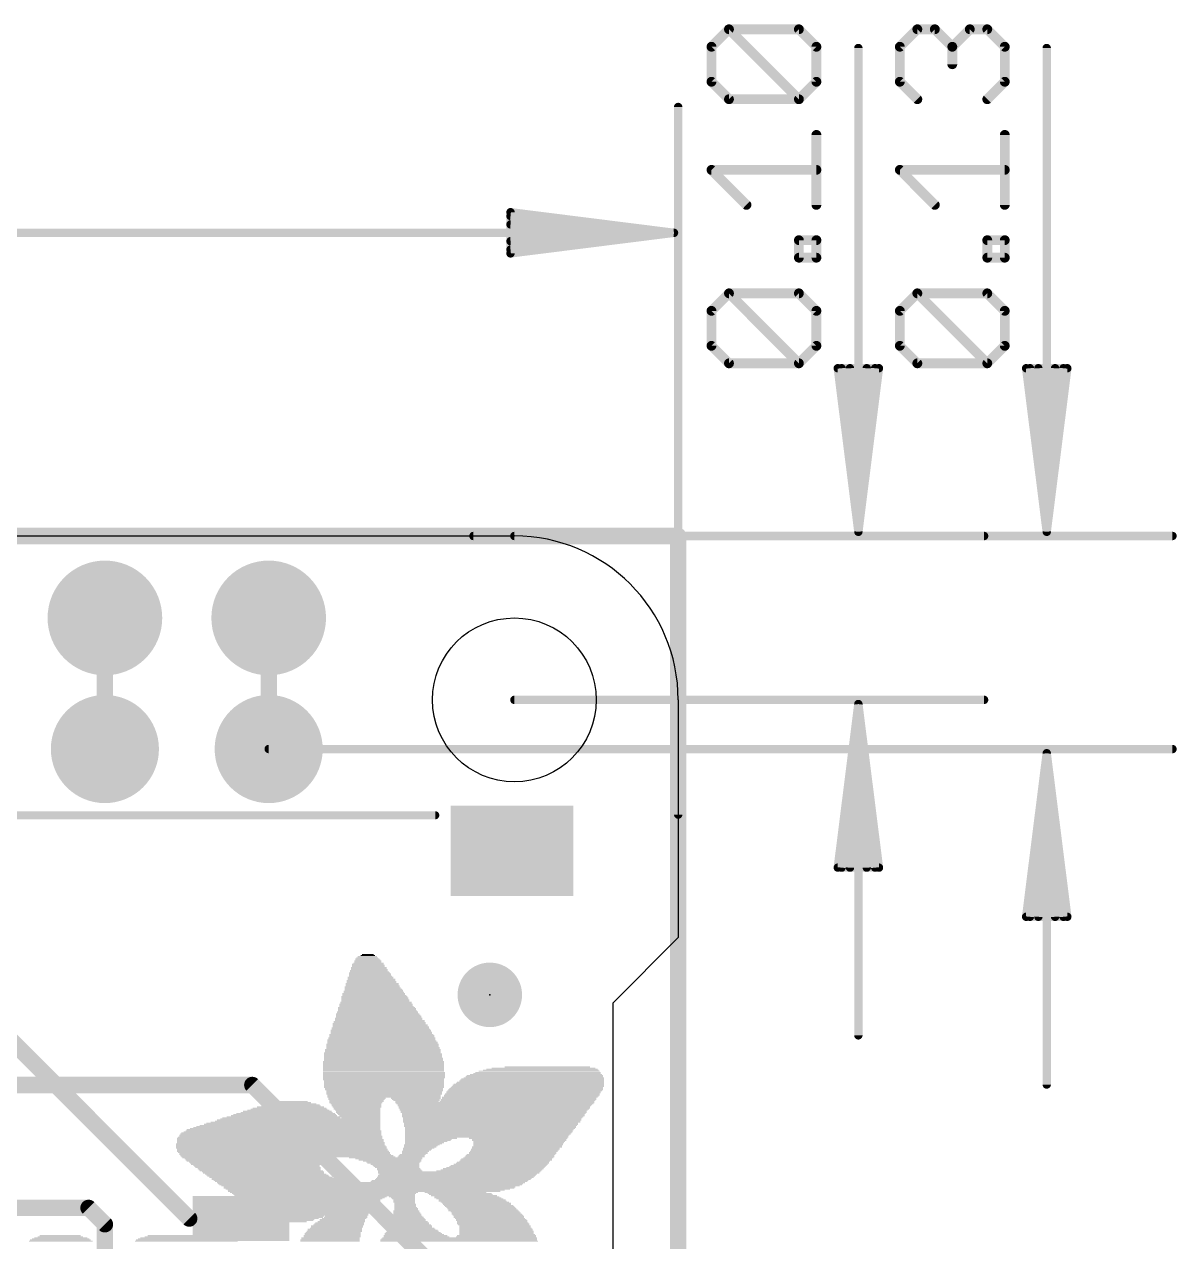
# Model space of a CAD drawing. Extents: x -11.9 to 58.8, y -5.3 to 30.8.
# Drawn here: x 40.66 to 58.53, y 11.92 to 30.79 of the extents above; entities that cross this region are included whole.
import ezdxf

# ---------------------------------------------------------------- set-up
doc = ezdxf.new("R2010")
doc.units = 0
for name, color, linetype in [('1', 12, 'CONTINUOUS'), ('16', 132, 'CONTINUOUS'), ('17', 110, 'CONTINUOUS'), ('20', 53, 'CONTINUOUS'), ('21', 40, 'CONTINUOUS'), ('22', 6, 'CONTINUOUS'), ('23', 53, 'CONTINUOUS'), ('47', 253, 'CONTINUOUS')]:
    doc.layers.add(name, color=color, linetype=linetype)

# ---------------------------------------------------------------- blocks, each defined once
blk = doc.blocks.new('RECT')
blk.add_solid([(-0.5, -0.5), (0.5, -0.5), (-0.5, 0.5), (0.5, 0.5)])
blk = doc.blocks.new('PIE')
at = {"const_width": 0.5}
blk.add_lwpolyline([(0, -0.25, 1), (0, 0.25, 1), (0, -0.25)], format="xyb", dxfattribs=at)
blk = doc.blocks.new('ROUNDP')
at = {"const_width": 0.5}
blk.add_lwpolyline([(0, -0.25, 1), (0, 0.25, 1), (0, -0.25)], format="xyb", dxfattribs=at)

msp = doc.modelspace()

# ---------------------------------------------------------------- linework, layer by layer
at = {"layer": '1', "const_width": 0.254}
for points in [[(50.8, 22.86), (18.923, 22.86)], [(50.8, 0), (50.8, 22.86)], [(39.37, 16.129), (43.2175, 12.2815)], [(43.2175, 12.2815), (44.022, 12.2815)]]:
    msp.add_lwpolyline(points, dxfattribs=at)
at = {"layer": '1', "const_width": 0.127}
for points in [[(50.8635, 22.86, 1), (50.7365, 22.86)], [(50.8, 22.7965, 1), (50.8, 22.9235)], [(43.2175, 12.345, 1), (43.2175, 12.218)], [(43.1726, 12.2366, 1), (43.2624, 12.3264)], [(44.022, 12.218, 1), (44.022, 12.345)]]:
    msp.add_lwpolyline(points, format="xyb", dxfattribs=at)
at = {"layer": '16', "const_width": 0.254}
for points in [[(0, 22.86), (50.8, 22.86)], [(50.8, 22.86), (50.8, 0)], [(41.91, 21.59), (41.91, 19.558)], [(44.45, 21.59), (44.45, 19.558)], [(34.29, 14.351), (44.196, 14.351)], [(44.196, 14.351), (46.99, 11.557)], [(32.004, 12.446), (41.656, 12.446)], [(41.656, 12.446), (41.91, 12.192)], [(41.91, 12.192), (41.91, 3.302)]]:
    msp.add_lwpolyline(points, dxfattribs=at)
at = {"layer": '16', "const_width": 0.127}
for points in [[(50.8635, 22.86, 1), (50.7365, 22.86)], [(50.8, 22.7965, 1), (50.8, 22.9235)], [(41.9735, 21.59, 1), (41.8465, 21.59)], [(44.5135, 21.59, 1), (44.3865, 21.59)], [(41.8465, 19.558, 1), (41.9735, 19.558)], [(44.3865, 19.558, 1), (44.5135, 19.558)], [(44.2409, 14.3959, 1), (44.1511, 14.3061)], [(44.196, 14.2875, 1), (44.196, 14.4145)], [(41.7009, 12.4909, 1), (41.6111, 12.4011)], [(41.656, 12.3825, 1), (41.656, 12.5095)], [(41.9735, 12.192, 1), (41.8465, 12.192)], [(41.8651, 12.1471, 1), (41.9549, 12.2369)]]:
    msp.add_lwpolyline(points, format="xyb", dxfattribs=at)
at = {"layer": '20'}
for p, q in [((2.54, 22.86), (48.26, 22.86)), ((50.8, 20.32), (50.8, 16.637)), ((50.8, 16.637), (49.784, 15.621)), ((49.784, 15.621), (49.784, 4.953))]:
    msp.add_line(p, q, dxfattribs=at)
msp.add_circle((48.26, 20.32), 1.27, dxfattribs=at)
msp.add_arc((48.26, 20.32), 2.54, 0, 90, dxfattribs=at)
at = {"layer": '21', "const_width": 0.127}
msp.add_lwpolyline([(33.682, 18.5315), (47.032, 18.5315)], dxfattribs=at)
at = {"layer": '21', "const_width": 0.0635}
msp.add_lwpolyline([(47.032, 18.4998, 1), (47.032, 18.5633)], format="xyb", dxfattribs=at)
at = {"layer": '23'}
msp.add_point((47.879, 15.748), dxfattribs=at)
at = {"layer": '47'}
for points, const_width in [([(51.3163, 30.4426), (51.5875, 30.7138)], 0.1524), ([(51.5875, 30.7138), (52.6721, 30.7138)], 0.1524), ([(52.6721, 29.6291), (51.5875, 30.7138)], 0.1524), ([(52.6721, 30.7138), (52.9433, 30.4426)], 0.1524), ([(54.2373, 30.4426), (54.5085, 30.7138)], 0.1524), ([(54.5085, 30.7138), (54.7796, 30.7138)], 0.1524), ([(54.7796, 30.7138), (55.0508, 30.4426)], 0.1524), ([(55.0508, 30.4426), (55.322, 30.7138)], 0.1524), ([(55.322, 30.7138), (55.5931, 30.7138)], 0.1524), ([(55.5931, 30.7138), (55.8643, 30.4426)], 0.1524), ([(51.3163, 29.9003), (51.3163, 30.4426)], 0.1524), ([(52.9433, 30.4426), (52.9433, 29.9003)], 0.1524), ([(53.594, 22.925), (53.594, 30.4228)], 0.13), ([(54.2373, 29.9003), (54.2373, 30.4426)], 0.1524), ([(55.0508, 30.4426), (55.0508, 30.1714)], 0.1524), ([(55.8643, 30.4426), (55.8643, 29.9003)], 0.1524), ([(56.515, 22.925), (56.515, 30.4228)], 0.13), ([(51.5875, 29.6291), (51.3163, 29.9003)], 0.1524), ([(52.9433, 29.9003), (52.6721, 29.6291)], 0.1524), ([(54.5085, 29.6291), (54.2373, 29.9003)], 0.1524), ([(55.8643, 29.9003), (55.5931, 29.6291)], 0.1524), ([(52.6721, 29.6291), (51.5875, 29.6291)], 0.1524), ([(50.8, 18.542), (50.8, 29.509)], 0.13), ([(52.9433, 27.9919), (52.9433, 29.0766)], 0.1524), ([(55.8643, 27.9919), (55.8643, 29.0766)], 0.1524), ([(51.8586, 27.9919), (51.3163, 28.5343)], 0.1524), ([(51.3163, 28.5343), (52.9433, 28.5343)], 0.1524), ([(54.7796, 27.9919), (54.2373, 28.5343)], 0.1524), ([(54.2373, 28.5343), (55.8643, 28.5343)], 0.1524), ([(50.735, 27.559), (48.2, 27.8782)], 0.13), ([(48.2, 27.8782), (48.2, 27.2398)], 0.13), ([(50.735, 27.559), (48.2, 27.819)], 0.13), ([(50.735, 27.559), (48.2, 27.689)], 0.13), ([(0.065, 27.559), (50.735, 27.559)], 0.13), ([(48.2, 27.2398), (50.735, 27.559)], 0.13), ([(48.2, 27.429), (50.735, 27.559)], 0.13), ([(48.2, 27.299), (50.735, 27.559)], 0.13), ([(52.6721, 27.1734), (52.6721, 27.4445)], 0.1524), ([(52.6721, 27.4445), (52.9433, 27.4445)], 0.1524), ([(52.9433, 27.4445), (52.9433, 27.1734)], 0.1524), ([(55.5931, 27.1734), (55.5931, 27.4445)], 0.1524), ([(55.5931, 27.4445), (55.8643, 27.4445)], 0.1524), ([(55.8643, 27.4445), (55.8643, 27.1734)], 0.1524), ([(52.9433, 27.1734), (52.6721, 27.1734)], 0.1524), ([(55.8643, 27.1734), (55.5931, 27.1734)], 0.1524), ([(51.3163, 26.3497), (51.5875, 26.6209)], 0.1524), ([(51.5875, 26.6209), (52.6721, 26.6209)], 0.1524), ([(52.6721, 25.5362), (51.5875, 26.6209)], 0.1524), ([(52.6721, 26.6209), (52.9433, 26.3497)], 0.1524), ([(54.2373, 26.3497), (54.5085, 26.6209)], 0.1524), ([(54.5085, 26.6209), (55.5931, 26.6209)], 0.1524), ([(55.5931, 25.5362), (54.5085, 26.6209)], 0.1524), ([(55.5931, 26.6209), (55.8643, 26.3497)], 0.1524), ([(51.3163, 25.8074), (51.3163, 26.3497)], 0.1524), ([(52.9433, 26.3497), (52.9433, 25.8074)], 0.1524), ([(54.2373, 25.8074), (54.2373, 26.3497)], 0.1524), ([(55.8643, 26.3497), (55.8643, 25.8074)], 0.1524), ([(51.5875, 25.5362), (51.3163, 25.8074)], 0.1524), ([(52.9433, 25.8074), (52.6721, 25.5362)], 0.1524), ([(54.5085, 25.5362), (54.2373, 25.8074)], 0.1524), ([(55.8643, 25.8074), (55.5931, 25.5362)], 0.1524), ([(52.6721, 25.5362), (51.5875, 25.5362)], 0.1524), ([(53.594, 22.925), (53.2748, 25.46)], 0.13), ([(53.2748, 25.46), (53.9132, 25.46)], 0.13), ([(53.594, 22.925), (53.334, 25.46)], 0.13), ([(53.594, 22.925), (53.464, 25.46)], 0.13), ([(53.9132, 25.46), (53.594, 22.925)], 0.13), ([(53.724, 25.46), (53.594, 22.925)], 0.13), ([(53.854, 25.46), (53.594, 22.925)], 0.13), ([(55.5931, 25.5362), (54.5085, 25.5362)], 0.1524), ([(56.515, 22.925), (56.1958, 25.46)], 0.13), ([(56.1958, 25.46), (56.8342, 25.46)], 0.13), ([(56.515, 22.925), (56.255, 25.46)], 0.13), ([(56.515, 22.925), (56.385, 25.46)], 0.13), ([(56.8342, 25.46), (56.515, 22.925)], 0.13), ([(56.645, 25.46), (56.515, 22.925)], 0.13), ([(56.775, 25.46), (56.515, 22.925)], 0.13), ([(47.625, 22.86), (58.465, 22.86)], 0.13), ([(48.26, 22.86), (55.544, 22.86)], 0.13), ([(48.26, 20.32), (55.544, 20.32)], 0.13), ([(53.594, 20.255), (53.2748, 17.72)], 0.13), ([(53.594, 20.255), (53.334, 17.72)], 0.13), ([(53.594, 20.255), (53.464, 17.72)], 0.13), ([(53.594, 20.255), (53.594, 15.12)], 0.13), ([(53.9132, 17.72), (53.594, 20.255)], 0.13), ([(53.724, 17.72), (53.594, 20.255)], 0.13), ([(53.854, 17.72), (53.594, 20.255)], 0.13), ([(44.45, 19.558), (58.465, 19.558)], 0.13), ([(56.515, 19.493), (56.1958, 16.958)], 0.13), ([(56.515, 19.493), (56.255, 16.958)], 0.13), ([(56.515, 19.493), (56.385, 16.958)], 0.13), ([(56.515, 19.493), (56.515, 14.358)], 0.13), ([(56.8342, 16.958), (56.515, 19.493)], 0.13), ([(56.645, 16.958), (56.515, 19.493)], 0.13), ([(56.775, 16.958), (56.515, 19.493)], 0.13), ([(53.2748, 17.72), (53.9132, 17.72)], 0.13), ([(56.1958, 16.958), (56.8342, 16.958)], 0.13)]:
    msp.add_lwpolyline(points, dxfattribs=dict(at, const_width=const_width))
for points, const_width in [([(51.6144, 30.7407, 1), (51.5605, 30.6868)], 0.0762), ([(51.5875, 30.7519, 1), (51.5875, 30.6757)], 0.0762), ([(51.6144, 30.6868, 1), (51.5605, 30.7407)], 0.0762), ([(52.6991, 30.7407, 1), (52.6452, 30.6868)], 0.0762), ([(52.6721, 30.6757, 1), (52.6721, 30.7519)], 0.0762), ([(54.5085, 30.7519, 1), (54.5085, 30.6757)], 0.0762), ([(54.5354, 30.6868, 1), (54.4815, 30.7407)], 0.0762), ([(54.8066, 30.7407, 1), (54.7527, 30.6868)], 0.0762), ([(54.7796, 30.6757, 1), (54.7796, 30.7519)], 0.0762), ([(55.322, 30.7519, 1), (55.322, 30.6757)], 0.0762), ([(55.3489, 30.6868, 1), (55.295, 30.7407)], 0.0762), ([(55.6201, 30.7407, 1), (55.5662, 30.6868)], 0.0762), ([(55.5931, 30.6757, 1), (55.5931, 30.7519)], 0.0762), ([(51.3544, 30.4426, 1), (51.2782, 30.4426)], 0.0762), ([(51.2894, 30.4695, 1), (51.3433, 30.4156)], 0.0762), ([(52.9814, 30.4426, 1), (52.9052, 30.4426)], 0.0762), ([(52.9164, 30.4156, 1), (52.9702, 30.4695)], 0.0762), ([(53.6265, 30.4228, 1), (53.5615, 30.4228)], 0.065), ([(54.2754, 30.4426, 1), (54.1992, 30.4426)], 0.0762), ([(54.2104, 30.4695, 1), (54.2643, 30.4156)], 0.0762), ([(55.0889, 30.4426, 1), (55.0127, 30.4426)], 0.0762), ([(55.0239, 30.4695, 1), (55.0777, 30.4156)], 0.0762), ([(55.0239, 30.4156, 1), (55.0777, 30.4695)], 0.0762), ([(55.9024, 30.4426, 1), (55.8262, 30.4426)], 0.0762), ([(55.8374, 30.4156, 1), (55.8912, 30.4695)], 0.0762), ([(56.5475, 30.4228, 1), (56.4825, 30.4228)], 0.065), ([(55.0127, 30.1714, 1), (55.0889, 30.1714)], 0.0762), ([(51.3433, 29.9272, 1), (51.2894, 29.8733)], 0.0762), ([(51.2782, 29.9003, 1), (51.3544, 29.9003)], 0.0762), ([(52.9052, 29.9003, 1), (52.9814, 29.9003)], 0.0762), ([(52.9702, 29.8733, 1), (52.9164, 29.9272)], 0.0762), ([(54.2643, 29.9272, 1), (54.2104, 29.8733)], 0.0762), ([(54.1992, 29.9003, 1), (54.2754, 29.9003)], 0.0762), ([(55.8262, 29.9003, 1), (55.9024, 29.9003)], 0.0762), ([(55.8912, 29.8733, 1), (55.8374, 29.9272)], 0.0762), ([(51.5875, 29.6672, 1), (51.5875, 29.591)], 0.0762), ([(51.5605, 29.6021, 1), (51.6144, 29.656)], 0.0762), ([(52.6452, 29.656, 1), (52.6991, 29.6021)], 0.0762), ([(52.6452, 29.6021, 1), (52.6991, 29.656)], 0.0762), ([(52.6721, 29.591, 1), (52.6721, 29.6672)], 0.0762), ([(54.4815, 29.6021, 1), (54.5354, 29.656)], 0.0762), ([(55.5662, 29.656, 1), (55.6201, 29.6021)], 0.0762), ([(50.8325, 29.509, 1), (50.7675, 29.509)], 0.065), ([(52.9814, 29.0766, 1), (52.9052, 29.0766)], 0.0762), ([(55.9024, 29.0766, 1), (55.8262, 29.0766)], 0.0762), ([(51.3433, 28.5612, 1), (51.2894, 28.5073)], 0.0762), ([(51.3163, 28.5724, 1), (51.3163, 28.4962)], 0.0762), ([(52.9433, 28.4962, 1), (52.9433, 28.5724)], 0.0762), ([(54.2643, 28.5612, 1), (54.2104, 28.5073)], 0.0762), ([(54.2373, 28.5724, 1), (54.2373, 28.4962)], 0.0762), ([(55.8643, 28.4962, 1), (55.8643, 28.5724)], 0.0762), ([(48.2041, 27.9105, 1), (48.1959, 27.846)], 0.065), ([(48.2325, 27.8782, 1), (48.1675, 27.8782)], 0.065), ([(51.8317, 27.965, 1), (51.8856, 28.0189)], 0.0762), ([(52.9052, 27.9919, 1), (52.9814, 27.9919)], 0.0762), ([(54.7527, 27.965, 1), (54.8066, 28.0189)], 0.0762), ([(55.8262, 27.9919, 1), (55.9024, 27.9919)], 0.0762), ([(48.2033, 27.8513, 1), (48.1967, 27.7867)], 0.065), ([(48.2017, 27.7215, 1), (48.1983, 27.6565)], 0.065), ([(50.7391, 27.5268, 1), (50.7309, 27.5912)], 0.065), ([(50.7309, 27.5268, 1), (50.7391, 27.5912)], 0.065), ([(50.7383, 27.5267, 1), (50.7317, 27.5913)], 0.065), ([(50.7317, 27.5267, 1), (50.7383, 27.5913)], 0.065), ([(50.7333, 27.5265, 1), (50.7367, 27.5915)], 0.065), ([(50.7367, 27.5265, 1), (50.7333, 27.5915)], 0.065), ([(50.735, 27.5265, 1), (50.735, 27.5915)], 0.065), ([(48.1983, 27.4615, 1), (48.2017, 27.3965)], 0.065), ([(48.1967, 27.3313, 1), (48.2033, 27.2667)], 0.065), ([(52.7102, 27.4445, 1), (52.634, 27.4445)], 0.0762), ([(52.6721, 27.4826, 1), (52.6721, 27.4064)], 0.0762), ([(52.9814, 27.4445, 1), (52.9052, 27.4445)], 0.0762), ([(52.9433, 27.4064, 1), (52.9433, 27.4826)], 0.0762), ([(55.6312, 27.4445, 1), (55.555, 27.4445)], 0.0762), ([(55.5931, 27.4826, 1), (55.5931, 27.4064)], 0.0762), ([(55.9024, 27.4445, 1), (55.8262, 27.4445)], 0.0762), ([(55.8643, 27.4064, 1), (55.8643, 27.4826)], 0.0762), ([(48.1959, 27.272, 1), (48.2041, 27.2075)], 0.065), ([(48.1675, 27.2398, 1), (48.2325, 27.2398)], 0.065), ([(52.6721, 27.2115, 1), (52.6721, 27.1353)], 0.0762), ([(52.634, 27.1734, 1), (52.7102, 27.1734)], 0.0762), ([(52.9052, 27.1734, 1), (52.9814, 27.1734)], 0.0762), ([(52.9433, 27.1353, 1), (52.9433, 27.2115)], 0.0762), ([(55.5931, 27.2115, 1), (55.5931, 27.1353)], 0.0762), ([(55.555, 27.1734, 1), (55.6312, 27.1734)], 0.0762), ([(55.8262, 27.1734, 1), (55.9024, 27.1734)], 0.0762), ([(55.8643, 27.1353, 1), (55.8643, 27.2115)], 0.0762), ([(51.6144, 26.6478, 1), (51.5605, 26.5939)], 0.0762), ([(51.5875, 26.659, 1), (51.5875, 26.5828)], 0.0762), ([(51.6144, 26.5939, 1), (51.5605, 26.6478)], 0.0762), ([(52.6991, 26.6478, 1), (52.6452, 26.5939)], 0.0762), ([(52.6721, 26.5828, 1), (52.6721, 26.659)], 0.0762), ([(54.5354, 26.6478, 1), (54.4815, 26.5939)], 0.0762), ([(54.5085, 26.659, 1), (54.5085, 26.5828)], 0.0762), ([(54.5354, 26.5939, 1), (54.4815, 26.6478)], 0.0762), ([(55.6201, 26.6478, 1), (55.5662, 26.5939)], 0.0762), ([(55.5931, 26.5828, 1), (55.5931, 26.659)], 0.0762), ([(51.3544, 26.3497, 1), (51.2782, 26.3497)], 0.0762), ([(51.2894, 26.3766, 1), (51.3433, 26.3228)], 0.0762), ([(52.9814, 26.3497, 1), (52.9052, 26.3497)], 0.0762), ([(52.9164, 26.3228, 1), (52.9702, 26.3766)], 0.0762), ([(54.2754, 26.3497, 1), (54.1992, 26.3497)], 0.0762), ([(54.2104, 26.3766, 1), (54.2643, 26.3228)], 0.0762), ([(55.9024, 26.3497, 1), (55.8262, 26.3497)], 0.0762), ([(55.8374, 26.3228, 1), (55.8912, 26.3766)], 0.0762), ([(51.3433, 25.8343, 1), (51.2894, 25.7804)], 0.0762), ([(52.9702, 25.7804, 1), (52.9164, 25.8343)], 0.0762), ([(54.2643, 25.8343, 1), (54.2104, 25.7804)], 0.0762), ([(55.8912, 25.7804, 1), (55.8374, 25.8343)], 0.0762), ([(51.2782, 25.8074, 1), (51.3544, 25.8074)], 0.0762), ([(52.9052, 25.8074, 1), (52.9814, 25.8074)], 0.0762), ([(54.1992, 25.8074, 1), (54.2754, 25.8074)], 0.0762), ([(55.8262, 25.8074, 1), (55.9024, 25.8074)], 0.0762), ([(51.5875, 25.5743, 1), (51.5875, 25.4981)], 0.0762), ([(51.5605, 25.5093, 1), (51.6144, 25.5631)], 0.0762), ([(52.6452, 25.5631, 1), (52.6991, 25.5093)], 0.0762), ([(52.6452, 25.5093, 1), (52.6991, 25.5631)], 0.0762), ([(52.6721, 25.4981, 1), (52.6721, 25.5743)], 0.0762), ([(53.307, 25.4641, 1), (53.2425, 25.4559)], 0.065), ([(53.2748, 25.4925, 1), (53.2748, 25.4275)], 0.065), ([(53.3663, 25.4633, 1), (53.3017, 25.4567)], 0.065), ([(53.4965, 25.4617, 1), (53.4315, 25.4583)], 0.065), ([(53.7565, 25.4583, 1), (53.6915, 25.4617)], 0.065), ([(53.8863, 25.4567, 1), (53.8217, 25.4633)], 0.065), ([(53.9455, 25.4559, 1), (53.881, 25.4641)], 0.065), ([(53.9132, 25.4275, 1), (53.9132, 25.4925)], 0.065), ([(54.5085, 25.5743, 1), (54.5085, 25.4981)], 0.0762), ([(54.4815, 25.5093, 1), (54.5354, 25.5631)], 0.0762), ([(55.5662, 25.5631, 1), (55.6201, 25.5093)], 0.0762), ([(55.5662, 25.5093, 1), (55.6201, 25.5631)], 0.0762), ([(55.5931, 25.4981, 1), (55.5931, 25.5743)], 0.0762), ([(56.228, 25.4641, 1), (56.1635, 25.4559)], 0.065), ([(56.1958, 25.4925, 1), (56.1958, 25.4275)], 0.065), ([(56.2873, 25.4633, 1), (56.2227, 25.4567)], 0.065), ([(56.4175, 25.4617, 1), (56.3525, 25.4583)], 0.065), ([(56.6775, 25.4583, 1), (56.6125, 25.4617)], 0.065), ([(56.8073, 25.4567, 1), (56.7427, 25.4633)], 0.065), ([(56.8665, 25.4559, 1), (56.802, 25.4641)], 0.065), ([(56.8342, 25.4275, 1), (56.8342, 25.4925)], 0.065), ([(47.625, 22.8925, 1), (47.625, 22.8275)], 0.065), ([(48.26, 22.8925, 1), (48.26, 22.8275)], 0.065), ([(53.5618, 22.9291, 1), (53.6262, 22.9209)], 0.065), ([(53.5617, 22.9283, 1), (53.6263, 22.9217)], 0.065), ([(53.5615, 22.9233, 1), (53.6265, 22.9267)], 0.065), ([(53.5615, 22.9267, 1), (53.6265, 22.9233)], 0.065), ([(53.5615, 22.925, 1), (53.6265, 22.925)], 0.065), ([(53.5617, 22.9217, 1), (53.6263, 22.9283)], 0.065), ([(53.5618, 22.9209, 1), (53.6262, 22.9291)], 0.065), ([(55.544, 22.8275, 1), (55.544, 22.8925)], 0.065), ([(56.4828, 22.9291, 1), (56.5472, 22.9209)], 0.065), ([(56.4827, 22.9283, 1), (56.5473, 22.9217)], 0.065), ([(56.4825, 22.9233, 1), (56.5475, 22.9267)], 0.065), ([(56.4825, 22.9267, 1), (56.5475, 22.9233)], 0.065), ([(56.4825, 22.925, 1), (56.5475, 22.925)], 0.065), ([(56.4827, 22.9217, 1), (56.5473, 22.9283)], 0.065), ([(56.4828, 22.9209, 1), (56.5472, 22.9291)], 0.065), ([(58.465, 22.8275, 1), (58.465, 22.8925)], 0.065), ([(48.26, 20.3525, 1), (48.26, 20.2875)], 0.065), ([(55.544, 20.2875, 1), (55.544, 20.3525)], 0.065), ([(53.6265, 20.255, 1), (53.5615, 20.255)], 0.065), ([(53.6262, 20.2591, 1), (53.5618, 20.2509)], 0.065), ([(53.6265, 20.2533, 1), (53.5615, 20.2567)], 0.065), ([(53.6265, 20.2567, 1), (53.5615, 20.2533)], 0.065), ([(53.6263, 20.2583, 1), (53.5617, 20.2517)], 0.065), ([(53.6263, 20.2517, 1), (53.5617, 20.2583)], 0.065), ([(53.6262, 20.2509, 1), (53.5618, 20.2591)], 0.065), ([(44.45, 19.5905, 1), (44.45, 19.5255)], 0.065), ([(58.465, 19.5255, 1), (58.465, 19.5905)], 0.065), ([(56.5475, 19.493, 1), (56.4825, 19.493)], 0.065), ([(56.5472, 19.4971, 1), (56.4828, 19.4889)], 0.065), ([(56.5475, 19.4913, 1), (56.4825, 19.4947)], 0.065), ([(56.5475, 19.4947, 1), (56.4825, 19.4913)], 0.065), ([(56.5473, 19.4963, 1), (56.4827, 19.4897)], 0.065), ([(56.5473, 19.4897, 1), (56.4827, 19.4963)], 0.065), ([(56.5472, 19.4889, 1), (56.4828, 19.4971)], 0.065), ([(50.7675, 18.542, 1), (50.8325, 18.542)], 0.065), ([(53.2425, 17.7241, 1), (53.307, 17.7159)], 0.065), ([(53.2748, 17.7525, 1), (53.2748, 17.6875)], 0.065), ([(53.3017, 17.7233, 1), (53.3663, 17.7167)], 0.065), ([(53.4315, 17.7217, 1), (53.4965, 17.7183)], 0.065), ([(53.6915, 17.7183, 1), (53.7565, 17.7217)], 0.065), ([(53.8217, 17.7167, 1), (53.8863, 17.7233)], 0.065), ([(53.881, 17.7159, 1), (53.9455, 17.7241)], 0.065), ([(53.9132, 17.6875, 1), (53.9132, 17.7525)], 0.065), ([(56.1635, 16.9621, 1), (56.228, 16.9539)], 0.065), ([(56.1958, 16.9905, 1), (56.1958, 16.9255)], 0.065), ([(56.2227, 16.9613, 1), (56.2873, 16.9547)], 0.065), ([(56.3525, 16.9597, 1), (56.4175, 16.9563)], 0.065), ([(56.6125, 16.9563, 1), (56.6775, 16.9597)], 0.065), ([(56.7427, 16.9547, 1), (56.8073, 16.9613)], 0.065), ([(56.802, 16.9539, 1), (56.8665, 16.9621)], 0.065), ([(56.8342, 16.9255, 1), (56.8342, 16.9905)], 0.065), ([(53.5615, 15.12, 1), (53.6265, 15.12)], 0.065), ([(56.4825, 14.358, 1), (56.5475, 14.358)], 0.065)]:
    msp.add_lwpolyline(points, format="xyb", dxfattribs=dict(at, const_width=const_width))

# ---------------------------------------------------------------- block references
at = {"layer": '1', "rotation": 90}
for p, xscale, yscale in [((48.222, 17.9815), 1.4, 1.9), ((44.422, 13.3815), 0.7, 1.5), ((44.022, 12.2815), 0.7, 1.5)]:
    msp.add_blockref('RECT', p, dxfattribs=dict(at, xscale=xscale, yscale=yscale))
at = {"layer": '1'}
msp.add_blockref('PIE', (47.879, 15.748), dxfattribs=at)
at = {"layer": '17', "xscale": 1.778, "yscale": 1.778}
for p in [(41.91, 21.59), (41.91, 21.59), (44.45, 21.59), (44.45, 21.59)]:
    msp.add_blockref('ROUNDP', p, dxfattribs=at)
at = {"layer": '17', "xscale": 1.6764, "yscale": 1.6764, "rotation": 90}
for p in [(41.91, 19.558), (41.91, 19.558), (44.45, 19.558), (44.45, 19.558)]:
    msp.add_blockref('ROUNDP', p, dxfattribs=at)
at = {"layer": '22', "rotation": 180}
for p, xscale, yscale in [((45.9872, 16.223), 0.4862, 0.0168), ((45.9956, 16.2398), 0.4694, 0.0167), ((45.9873, 16.2733), 0.4191, 0.0168), ((45.9873, 16.2565), 0.4191, 0.0168), ((45.9788, 16.3068), 0.3688, 0.0168), ((45.9872, 16.2901), 0.3856, 0.0167), ((45.9789, 16.3236), 0.3353, 0.0167), ((45.9788, 16.3403), 0.3018, 0.0168), ((45.9872, 16.3571), 0.218, 0.0168), ((45.9872, 16.3739), 0.1844, 0.0167), ((46.0124, 16.0889), 0.6371, 0.0168), ((46.0207, 16.0721), 0.6538, 0.0168), ((46.0207, 16.0554), 0.6538, 0.0167), ((46.0291, 16.0386), 0.6706, 0.0168), ((46.004, 16.1224), 0.5867, 0.0168), ((46.0124, 16.1057), 0.6035, 0.0167), ((46.004, 16.1727), 0.5532, 0.0168), ((46.004, 16.1559), 0.5532, 0.0168), ((46.0124, 16.1392), 0.5699, 0.0167), ((45.9956, 16.2062), 0.5029, 0.0168), ((45.9956, 16.1895), 0.5029, 0.0167), ((46.0543, 15.871), 0.8549, 0.0167), ((46.0627, 15.8542), 0.8717, 0.0168), ((46.0543, 15.9212), 0.8215, 0.0168), ((46.0543, 15.9045), 0.8215, 0.0167), ((46.0626, 15.8877), 0.8382, 0.0168), ((46.0375, 15.9715), 0.7544, 0.0168), ((46.0459, 15.9548), 0.7712, 0.0167), ((46.0459, 15.938), 0.7712, 0.0168), ((46.0459, 15.9883), 0.7376, 0.0168), ((46.0292, 16.0218), 0.7041, 0.0168), ((46.0292, 16.0051), 0.7041, 0.0167), ((46.0878, 15.7201), 1.0226, 0.0167), ((46.0962, 15.7033), 1.0394, 0.0168), ((46.0962, 15.6866), 1.0394, 0.0167), ((46.1046, 15.6698), 1.0561, 0.0168), ((46.1046, 15.653), 1.0561, 0.0168), ((46.0878, 15.7368), 0.989, 0.0168), ((46.0795, 15.7704), 0.9723, 0.0167), ((46.0795, 15.7536), 0.9723, 0.0168), ((46.071, 15.8039), 0.922, 0.0168), ((46.0794, 15.7871), 0.9388, 0.0168), ((46.071, 15.8374), 0.8885, 0.0168), ((46.0794, 15.8207), 0.9052, 0.0167), ((46.138, 15.4854), 1.2573, 0.0167), ((46.138, 15.4686), 1.2573, 0.0168), ((46.1213, 15.5524), 1.1902, 0.0168), ((46.1297, 15.5357), 1.207, 0.0167), ((46.1297, 15.5189), 1.207, 0.0168), ((46.1381, 15.5021), 1.2238, 0.0168), ((46.1213, 15.5692), 1.1567, 0.0168), ((46.113, 15.6027), 1.1399, 0.0168), ((46.113, 15.586), 1.1399, 0.0167), ((46.1129, 15.6363), 1.1064, 0.0167), ((46.1129, 15.6195), 1.1064, 0.0168), ((46.18, 15.2842), 1.4752, 0.0168), ((46.1633, 15.301), 1.4417, 0.0167), ((46.1632, 15.3345), 1.4082, 0.0168), ((46.1716, 15.3177), 1.425, 0.0168), ((46.1549, 15.3848), 1.3579, 0.0168), ((46.1549, 15.368), 1.3579, 0.0168), ((46.1716, 15.3513), 1.3914, 0.0167), ((46.1381, 15.4519), 1.2908, 0.0167), ((46.1465, 15.4351), 1.3076, 0.0168), ((46.1549, 15.4183), 1.3243, 0.0168), ((46.1549, 15.4016), 1.3243, 0.0167), ((46.1968, 15.1333), 1.6093, 0.0168), ((46.2052, 15.1166), 1.6261, 0.0167), ((46.2052, 15.0998), 1.6261, 0.0168), ((46.1883, 15.2004), 1.5591, 0.0168), ((46.1883, 15.1836), 1.5591, 0.0168), ((46.1968, 15.1669), 1.5759, 0.0167), ((46.1968, 15.1501), 1.5759, 0.0168), ((46.18, 15.2339), 1.5088, 0.0168), ((46.1883, 15.2172), 1.5255, 0.0167), ((46.18, 15.2675), 1.4752, 0.0167), ((46.1884, 15.2507), 1.492, 0.0168), ((46.2219, 14.8986), 1.7938, 0.0168), ((46.2135, 14.9825), 1.7434, 0.0167), ((46.2135, 14.9657), 1.7434, 0.0168), ((46.2135, 14.9489), 1.7434, 0.0168), ((46.2219, 14.9322), 1.7602, 0.0167), ((46.2219, 14.9154), 1.7602, 0.0168), ((46.1968, 15.0495), 1.6764, 0.0168), ((46.2052, 15.0328), 1.6931, 0.0167), ((46.2136, 15.016), 1.7099, 0.0168), ((46.2136, 14.9992), 1.7099, 0.0168), ((46.2052, 15.083), 1.6597, 0.0168), ((46.2052, 15.0663), 1.6597, 0.0167), ((46.2303, 14.7142), 1.8776, 0.0168), ((46.2136, 14.8483), 1.8105, 0.0167), ((46.2219, 14.8316), 1.8272, 0.0168), ((46.2219, 14.8148), 1.8272, 0.0168), ((46.2219, 14.798), 1.8272, 0.0167), ((46.2219, 14.7813), 1.8272, 0.0168), ((46.2303, 14.7645), 1.844, 0.0168), ((46.2303, 14.7477), 1.844, 0.0167), ((46.2303, 14.731), 1.844, 0.0168), ((46.2219, 14.8819), 1.7938, 0.0167), ((46.2219, 14.8651), 1.7938, 0.0168), ((46.2386, 14.5466), 1.8943, 0.0168), ((46.2386, 14.5298), 1.8943, 0.0168), ((46.2303, 14.6974), 1.8776, 0.0167), ((46.2303, 14.6807), 1.8776, 0.0168), ((46.2303, 14.6639), 1.8776, 0.0168), ((46.2303, 14.6471), 1.8776, 0.0167), ((46.2303, 14.6304), 1.8776, 0.0168), ((46.2303, 14.6137), 1.8776, 0.0167), ((46.2303, 14.5969), 1.8776, 0.0168), ((46.2303, 14.5801), 1.8776, 0.0168), ((46.2303, 14.5634), 1.8776, 0.0167), ((48.6108, 14.5298), 1.9781, 0.0168), ((48.6275, 14.5466), 1.9446, 0.0168), ((48.6443, 14.5634), 1.8776, 0.0167), ((48.6695, 14.5801), 1.7937, 0.0168), ((48.6863, 14.5969), 1.7267, 0.0168), ((48.7114, 14.6137), 1.6093, 0.0167), ((48.7701, 14.6304), 1.3243, 0.0168), ((46.2386, 14.5131), 1.8943, 0.0167), ((46.2386, 14.4963), 1.8943, 0.0168), ((46.2386, 14.4795), 1.8943, 0.0168), ((46.2386, 14.4628), 1.8943, 0.0167), ((46.2303, 14.446), 1.8776, 0.0168), ((46.2303, 14.4293), 1.8776, 0.0167), ((46.2387, 14.4125), 1.8608, 0.0168), ((46.2387, 14.3957), 1.8608, 0.0168), ((46.2387, 14.379), 1.8608, 0.0167), ((46.2387, 14.3622), 1.8608, 0.0168), ((46.2387, 14.3454), 1.8608, 0.0168), ((48.4766, 14.3454), 2.3469, 0.0168), ((48.485, 14.3622), 2.3302, 0.0168), ((48.5018, 14.379), 2.2966, 0.0167), ((48.5102, 14.3957), 2.2799, 0.0168), ((48.5269, 14.4125), 2.2463, 0.0168), ((48.5353, 14.4293), 2.2296, 0.0167), ((48.5437, 14.446), 2.2128, 0.0168), ((48.5605, 14.4628), 2.1793, 0.0167), ((48.5689, 14.4795), 2.1291, 0.0168), ((48.5772, 14.4963), 2.1123, 0.0168), ((48.594, 14.5131), 2.0452, 0.0167), ((46.2387, 14.3287), 1.8608, 0.0167), ((46.2387, 14.3119), 1.8608, 0.0168), ((46.2386, 14.2951), 1.8273, 0.0168), ((46.2386, 14.2784), 1.8273, 0.0167), ((46.2386, 14.2448), 1.7937, 0.0168), ((46.2386, 14.2281), 1.7937, 0.0167), ((46.2386, 14.2113), 1.7937, 0.0168), ((46.2471, 14.2616), 1.8105, 0.0168), ((46.2387, 14.1946), 1.7602, 0.0167), ((46.2387, 14.1778), 1.7602, 0.0168), ((46.2387, 14.161), 1.7602, 0.0168), ((45.8195, 14.1443), 0.8885, 0.0167), ((46.7332, 14.1443), 0.7712, 0.0167), ((48.3426, 14.161), 2.4141, 0.0168), ((48.3342, 14.1443), 2.3973, 0.0167), ((48.3761, 14.1946), 2.414, 0.0167), ((48.3677, 14.1778), 2.3972, 0.0168), ((48.3845, 14.2113), 2.3973, 0.0168), ((48.4012, 14.2448), 2.3972, 0.0168), ((48.4012, 14.2281), 2.3972, 0.0167), ((48.418, 14.2616), 2.3972, 0.0168), ((48.4348, 14.2784), 2.3973, 0.0167), ((48.4432, 14.2951), 2.3805, 0.0168), ((48.4516, 14.3119), 2.3637, 0.0168), ((48.4683, 14.3287), 2.3637, 0.0167), ((44.7551, 13.9599), 1.2741, 0.0167), ((44.7634, 13.9766), 1.1903, 0.0168), ((44.7718, 13.9934), 1.14, 0.0168), ((44.7886, 14.0102), 1.0394, 0.0167), ((44.797, 14.0269), 0.922, 0.0168), ((44.8054, 14.0437), 0.8717, 0.0167), ((44.8137, 14.0604), 0.7544, 0.0168), ((44.8221, 14.0772), 0.57, 0.0168), ((44.8221, 14.094), 0.4694, 0.0167), ((45.8112, 14.1275), 0.8717, 0.0168), ((45.8112, 14.1107), 0.8382, 0.0168), ((45.8112, 14.094), 0.8382, 0.0167), ((45.8028, 14.0772), 0.8214, 0.0168), ((45.8028, 14.0604), 0.788, 0.0168), ((45.8112, 14.0437), 0.7712, 0.0167), ((45.8112, 14.0269), 0.7712, 0.0168), ((45.8196, 14.0102), 0.7544, 0.0167), ((45.8195, 13.9934), 0.7209, 0.0168), ((45.8195, 13.9766), 0.7209, 0.0168), ((45.828, 13.9599), 0.7041, 0.0167), ((46.7332, 14.1275), 0.7376, 0.0168), ((46.7416, 14.1107), 0.7208, 0.0168), ((46.75, 14.094), 0.6705, 0.0167), ((47.957, 14.0772), 3.0846, 0.0168), ((47.957, 14.0604), 3.051, 0.0168), ((47.9569, 14.0437), 3.0175, 0.0167), ((47.9486, 14.0269), 3.0008, 0.0168), ((47.9486, 14.0102), 2.9672, 0.0167), ((47.9486, 13.9934), 2.9672, 0.0168), ((47.9486, 13.9766), 2.9337, 0.0168), ((47.9402, 13.9599), 2.917, 0.0167), ((48.3007, 14.094), 2.3973, 0.0167), ((48.3258, 14.1275), 2.414, 0.0168), ((48.3174, 14.1107), 2.3972, 0.0168), ((44.864, 13.7755), 2.632, 0.0167), ((44.8976, 13.7922), 2.5649, 0.0168), ((44.9143, 13.809), 2.5314, 0.0167), ((44.9395, 13.8257), 2.4811, 0.0168), ((44.6461, 13.8425), 1.8273, 0.0168), ((44.9898, 13.8593), 2.3805, 0.0167), ((44.688, 13.876), 1.6428, 0.0168), ((44.6964, 13.8928), 1.5926, 0.0168), ((44.7131, 13.9096), 1.5255, 0.0167), ((44.7299, 13.9263), 1.425, 0.0168), ((44.7383, 13.9431), 1.3746, 0.0168), ((45.8364, 13.9431), 0.6873, 0.0168), ((45.8364, 13.9263), 0.6873, 0.0168), ((45.8447, 13.9096), 0.6706, 0.0167), ((45.8531, 13.8928), 0.6538, 0.0168), ((45.8615, 13.876), 0.637, 0.0168), ((45.8783, 13.8425), 0.6035, 0.0168), ((47.9402, 13.9431), 2.8834, 0.0168), ((47.9402, 13.9263), 2.8834, 0.0168), ((47.9402, 13.9096), 2.8499, 0.0167), ((47.9319, 13.8928), 2.8331, 0.0168), ((47.9319, 13.876), 2.8331, 0.0168), ((47.9235, 13.8593), 2.8163, 0.0167), ((47.9066, 13.7922), 2.7493, 0.0168), ((47.9066, 13.7755), 2.7493, 0.0167), ((47.9235, 13.8425), 2.7829, 0.0168), ((47.9151, 13.8257), 2.7661, 0.0168), ((47.9151, 13.809), 2.7661, 0.0167), ((44.6378, 13.5911), 3.1181, 0.0167), ((44.6461, 13.6078), 3.1014, 0.0168), ((44.6628, 13.6246), 3.0679, 0.0167), ((44.6797, 13.6413), 3.0343, 0.0168), ((44.6796, 13.6581), 3.0008, 0.0168), ((44.7048, 13.6749), 2.9505, 0.0167), ((44.7299, 13.6916), 2.9002, 0.0168), ((44.7551, 13.7084), 2.8499, 0.0168), ((44.7802, 13.7252), 2.7996, 0.0167), ((44.8137, 13.7419), 2.7325, 0.0168), ((44.8305, 13.7587), 2.699, 0.0168), ((47.8983, 13.7587), 2.699, 0.0168), ((47.8983, 13.7419), 2.699, 0.0168), ((47.8899, 13.7252), 2.6822, 0.0167), ((47.8816, 13.7084), 2.6655, 0.0168), ((47.8899, 13.6916), 2.6487, 0.0168), ((47.8816, 13.6749), 2.6319, 0.0167), ((47.8732, 13.6581), 2.6151, 0.0168), ((47.8648, 13.6413), 2.5984, 0.0168), ((47.8648, 13.6246), 2.5984, 0.0167), ((47.8564, 13.6078), 2.5816, 0.0168), ((47.8481, 13.5911), 2.5649, 0.0167), ((44.6293, 13.4402), 3.2354, 0.0167), ((44.6293, 13.4234), 3.2354, 0.0168), ((44.6377, 13.4066), 3.2522, 0.0168), ((44.6461, 13.3899), 3.269, 0.0167), ((44.621, 13.524), 3.1851, 0.0168), ((44.6294, 13.5072), 3.2019, 0.0168), ((44.6294, 13.4905), 3.2019, 0.0167), ((44.6294, 13.4737), 3.2019, 0.0168), ((44.6377, 13.4569), 3.2186, 0.0168), ((44.6293, 13.5408), 3.1684, 0.0167), ((44.6294, 13.5743), 3.1349, 0.0168), ((44.6377, 13.5575), 3.1516, 0.0168), ((46.8254, 13.4234), 0.5532, 0.0168), ((46.8087, 13.4066), 0.5197, 0.0168), ((46.8003, 13.3899), 0.5029, 0.0167), ((47.8396, 13.5743), 2.5481, 0.0168), ((47.8313, 13.5575), 2.5313, 0.0168), ((47.8313, 13.5408), 2.5313, 0.0167), ((46.9679, 13.524), 0.8046, 0.0168), ((46.926, 13.5072), 0.7208, 0.0168), ((46.8925, 13.4737), 0.6538, 0.0168), ((46.8506, 13.4402), 0.5699, 0.0167), ((46.9177, 13.4905), 0.7041, 0.0167), ((46.8674, 13.4569), 0.6035, 0.0168), ((48.3174, 13.524), 1.5256, 0.0168), ((48.3006, 13.3899), 1.3914, 0.0167), ((48.3342, 13.5072), 1.4585, 0.0168), ((48.3342, 13.4905), 1.4585, 0.0167), ((48.3258, 13.4569), 1.4082, 0.0168), ((48.3174, 13.4402), 1.3914, 0.0167), ((48.3174, 13.4234), 1.3914, 0.0168), ((48.309, 13.4066), 1.3746, 0.0168), ((48.3342, 13.4737), 1.4249, 0.0168), ((44.6461, 13.3731), 3.269, 0.0168), ((44.6628, 13.3564), 3.2689, 0.0167), ((44.6628, 13.3396), 3.2689, 0.0168), ((44.6713, 13.3228), 3.2857, 0.0168), ((44.688, 13.3061), 3.2858, 0.0167), ((44.6964, 13.2893), 3.269, 0.0168), ((44.7048, 13.2725), 3.2857, 0.0168), ((44.73, 13.2558), 3.3025, 0.0167), ((44.7551, 13.239), 3.3193, 0.0168), ((44.2773, 13.2222), 2.3302, 0.0168), ((44.2522, 13.2055), 2.2129, 0.0167), ((46.2638, 13.2222), 1.14, 0.0168), ((46.3141, 13.2055), 1.0394, 0.0167), ((46.6578, 13.239), 0.4191, 0.0168), ((46.6662, 13.2558), 0.4023, 0.0167), ((46.6829, 13.2725), 0.4024, 0.0168), ((46.7249, 13.3228), 0.4191, 0.0168), ((46.7165, 13.3061), 0.4023, 0.0167), ((46.7165, 13.2893), 0.4023, 0.0168), ((46.7751, 13.3731), 0.4862, 0.0168), ((46.75, 13.3396), 0.4359, 0.0168), ((46.7584, 13.3564), 0.4527, 0.0167), ((48.1414, 13.2055), 1.4082, 0.0167), ((48.1665, 13.2222), 1.3914, 0.0168), ((48.1833, 13.239), 1.3914, 0.0168), ((48.1917, 13.2558), 1.3747, 0.0167), ((48.2084, 13.2725), 1.3747, 0.0168), ((48.2336, 13.3061), 1.3579, 0.0167), ((48.2336, 13.2893), 1.3579, 0.0168), ((48.2504, 13.3228), 1.3579, 0.0168), ((48.2755, 13.3564), 1.3746, 0.0167), ((48.2672, 13.3396), 1.3579, 0.0168), ((48.2839, 13.3731), 1.3579, 0.0168), ((44.2522, 13.1887), 2.1793, 0.0168), ((44.2354, 13.172), 2.1123, 0.0167), ((44.2437, 13.1552), 2.0619, 0.0168), ((44.2437, 13.1384), 2.0285, 0.0168), ((44.2522, 13.1217), 2.0117, 0.0167), ((44.2605, 13.1049), 1.9614, 0.0168), ((44.2689, 13.0881), 1.9446, 0.0168), ((44.2857, 13.0714), 1.9447, 0.0167), ((44.3025, 13.0546), 1.9111, 0.0168), ((44.3108, 13.0378), 1.8944, 0.0168), ((44.336, 13.0211), 1.9111, 0.0167), ((46.3309, 13.1887), 0.9723, 0.0168), ((46.3644, 13.172), 0.9052, 0.0167), ((46.3812, 13.1552), 0.8382, 0.0168), ((46.3812, 13.1384), 0.8047, 0.0168), ((46.4063, 13.1217), 0.7544, 0.0167), ((46.4231, 13.1049), 0.7209, 0.0168), ((46.4315, 13.0881), 0.7041, 0.0168), ((46.4398, 13.0714), 0.6873, 0.0167), ((46.465, 13.0546), 0.6706, 0.0168), ((46.4734, 13.0378), 0.6873, 0.0168), ((46.4901, 13.0211), 0.6873, 0.0167), ((47.8648, 13.0211), 1.6261, 0.0167), ((47.9067, 13.0378), 1.5758, 0.0168), ((47.9319, 13.0546), 1.5591, 0.0168), ((47.9654, 13.0714), 1.5255, 0.0167), ((47.9989, 13.0881), 1.492, 0.0168), ((48.0157, 13.1049), 1.4919, 0.0168), ((48.0492, 13.1217), 1.4585, 0.0167), ((48.0744, 13.1384), 1.4417, 0.0168), ((48.0827, 13.1552), 1.425, 0.0168), ((48.1078, 13.172), 1.4081, 0.0167), ((48.133, 13.1887), 1.425, 0.0168), ((44.3611, 13.0043), 1.8944, 0.0168), ((44.3695, 12.9875), 1.8776, 0.0168), ((44.403, 12.9708), 1.8776, 0.0167), ((44.4282, 12.954), 1.8943, 0.0168), ((44.4449, 12.9373), 1.8943, 0.0167), ((44.4869, 12.9205), 1.9111, 0.0168), ((44.5288, 12.9037), 1.9279, 0.0168), ((44.5455, 12.887), 1.9614, 0.0167), ((44.5958, 12.8702), 1.995, 0.0168), ((44.6293, 12.8534), 2.0284, 0.0168), ((44.7383, 12.8367), 2.1793, 0.0167), ((47.1523, 12.8367), 2.5482, 0.0167), ((47.2445, 12.8534), 2.4308, 0.0168), ((47.2613, 12.8702), 2.4308, 0.0168), ((47.3032, 12.887), 2.414, 0.0167), ((47.32, 12.9037), 2.4141, 0.0168), ((47.3451, 12.9205), 2.4308, 0.0168), ((47.4038, 13.0043), 2.5146, 0.0168), ((47.3954, 12.9875), 2.4978, 0.0168), ((47.3703, 12.954), 2.4475, 0.0168), ((47.3619, 12.9373), 2.4307, 0.0167), ((47.387, 12.9708), 2.4476, 0.0167), ((46.0291, 12.8199), 4.7274, 0.0168), ((46.0292, 12.8031), 4.6939, 0.0168), ((46.0291, 12.7864), 4.6268, 0.0167), ((46.0124, 12.7696), 4.5263, 0.0168), ((46.004, 12.7529), 4.5095, 0.0167), ((45.9872, 12.7361), 4.409, 0.0168), ((45.9621, 12.7193), 4.2916, 0.0168), ((45.9286, 12.7026), 4.2245, 0.0167), ((45.3083, 12.6858), 2.9169, 0.0168), ((45.3083, 12.669), 2.8499, 0.0168), ((45.3083, 12.6523), 2.8163, 0.0167), ((45.3167, 12.6355), 2.7995, 0.0168), ((47.3451, 12.6858), 0.9556, 0.0168), ((47.4122, 12.669), 0.9891, 0.0168), ((47.4289, 12.6523), 0.989, 0.0167), ((47.4792, 12.6355), 1.0226, 0.0168), ((45.1155, 12.6187), 2.3302, 0.0168), ((45.1071, 12.602), 2.2799, 0.0167), ((45.1071, 12.5852), 2.2128, 0.0168), ((45.0987, 12.5684), 2.1626, 0.0168), ((45.1071, 12.5517), 2.1458, 0.0167), ((45.1071, 12.5349), 2.0788, 0.0168), ((45.1155, 12.5182), 2.0284, 0.0167), ((45.1155, 12.5014), 2.0284, 0.0168), ((45.1155, 12.4846), 1.9614, 0.0168), ((45.1239, 12.4679), 1.9111, 0.0167), ((45.1239, 12.4511), 1.9111, 0.0168), ((46.5153, 12.6187), 0.4023, 0.0168), ((46.532, 12.602), 0.3688, 0.0167), ((46.5404, 12.5852), 0.352, 0.0168), ((46.5488, 12.5684), 0.3352, 0.0168), ((46.5488, 12.5517), 0.3352, 0.0167), ((46.5488, 12.5349), 0.3352, 0.0168), ((46.5572, 12.5182), 0.3185, 0.0167), ((46.5656, 12.5014), 0.3353, 0.0168), ((46.5656, 12.4846), 0.3353, 0.0168), ((46.5656, 12.4679), 0.3353, 0.0167), ((46.574, 12.4511), 0.3521, 0.0168), ((47.5211, 12.6187), 1.0058, 0.0168), ((47.5379, 12.602), 1.0394, 0.0167), ((47.5714, 12.5852), 1.0394, 0.0168), ((47.6049, 12.5684), 1.0394, 0.0168), ((47.6133, 12.5517), 1.0562, 0.0167), ((47.6469, 12.5349), 1.0561, 0.0168), ((47.672, 12.5182), 1.0729, 0.0167), ((47.6804, 12.5014), 1.0561, 0.0168), ((47.7056, 12.4846), 1.0729, 0.0168), ((47.7223, 12.4679), 1.0729, 0.0167), ((47.739, 12.4511), 1.0729, 0.0168), ((45.1322, 12.4343), 1.8608, 0.0168), ((45.149, 12.4176), 1.7938, 0.0167), ((45.149, 12.4008), 1.7938, 0.0168), ((45.1658, 12.384), 1.7267, 0.0168), ((45.1742, 12.3673), 1.6764, 0.0167), ((45.1742, 12.3505), 1.6429, 0.0168), ((45.1993, 12.3338), 1.5926, 0.0167), ((44.8808, 12.317), 0.855, 0.0168), ((44.8892, 12.3002), 0.8047, 0.0168), ((44.8807, 12.2835), 0.6873, 0.0167), ((44.8808, 12.2667), 0.5532, 0.0168), ((45.5933, 12.2667), 0.7041, 0.0168), ((45.6184, 12.2835), 0.6874, 0.0167), ((45.6436, 12.3002), 0.6705, 0.0168), ((45.6519, 12.317), 0.6538, 0.0168), ((46.6159, 12.2667), 0.5365, 0.0168), ((46.5991, 12.317), 0.4694, 0.0168), ((46.6075, 12.3002), 0.4862, 0.0168), ((46.6159, 12.2835), 0.5029, 0.0167), ((46.5907, 12.3673), 0.4191, 0.0167), ((46.5991, 12.3505), 0.4358, 0.0168), ((46.5991, 12.3338), 0.4358, 0.0167), ((46.5824, 12.4008), 0.4023, 0.0168), ((46.5824, 12.384), 0.4023, 0.0168), ((46.5823, 12.4343), 0.3688, 0.0168), ((46.5823, 12.4176), 0.3688, 0.0167), ((47.7559, 12.4343), 1.0729, 0.0168), ((47.7726, 12.4176), 1.0729, 0.0167), ((47.781, 12.4008), 1.0897, 0.0168), ((47.8061, 12.384), 1.0728, 0.0168), ((47.8229, 12.3673), 1.0729, 0.0167), ((47.8313, 12.3505), 1.0897, 0.0168), ((47.848, 12.3338), 1.0896, 0.0167), ((47.8648, 12.317), 1.0897, 0.0168), ((47.8648, 12.3002), 1.0897, 0.0168), ((47.8816, 12.2835), 1.0897, 0.0167), ((47.8983, 12.2667), 1.0896, 0.0168), ((44.8892, 12.2499), 0.5029, 0.0168), ((44.8976, 12.2332), 0.2849, 0.0167), ((45.4675, 12.0823), 0.855, 0.0168), ((45.4759, 12.1158), 0.8382, 0.0168), ((45.4759, 12.0991), 0.8382, 0.0167), ((45.4927, 12.1326), 0.8047, 0.0167), ((45.5095, 12.1661), 0.8047, 0.0168), ((45.5095, 12.1493), 0.8047, 0.0168), ((45.5346, 12.1829), 0.7879, 0.0167), ((45.543, 12.1996), 0.7711, 0.0168), ((45.5513, 12.2164), 0.7543, 0.0168), ((45.5765, 12.2332), 0.7376, 0.0167), ((45.5933, 12.2499), 0.7041, 0.0168), ((46.6578, 12.1158), 0.7544, 0.0168), ((46.6829, 12.0823), 0.8046, 0.0168), ((46.6746, 12.0991), 0.7879, 0.0167), ((46.641, 12.1493), 0.6874, 0.0168), ((46.6578, 12.1326), 0.7209, 0.0167), ((46.6494, 12.1661), 0.6706, 0.0168), ((46.6494, 12.1829), 0.637, 0.0167), ((46.6327, 12.2164), 0.6035, 0.0168), ((46.6327, 12.1996), 0.6035, 0.0168), ((46.6326, 12.2332), 0.57, 0.0167), ((46.6159, 12.2499), 0.5365, 0.0168), ((47.9067, 12.2499), 1.1064, 0.0168), ((47.9235, 12.2164), 1.1065, 0.0168), ((47.9318, 12.1996), 1.1232, 0.0168), ((47.9151, 12.2332), 1.0897, 0.0167), ((47.9402, 12.1829), 1.1064, 0.0167), ((47.957, 12.1661), 1.1064, 0.0168), ((47.957, 12.1493), 1.1064, 0.0168), ((47.9654, 12.1326), 1.1232, 0.0167), ((47.9738, 12.1158), 1.1399, 0.0168), ((47.9738, 12.0991), 1.1399, 0.0167), ((47.9822, 12.0823), 1.1567, 0.0168), ((41.2263, 11.9314), 0.9891, 0.0168), ((41.2178, 11.9482), 0.9387, 0.0167), ((41.2263, 11.9649), 0.8885, 0.0168), ((41.2262, 11.9817), 0.8214, 0.0168), ((41.2178, 11.9985), 0.7041, 0.0167), ((41.2178, 12.0152), 0.6371, 0.0168), ((43.1709, 11.9314), 1.5925, 0.0168), ((43.1709, 11.9482), 1.5591, 0.0167), ((43.1793, 11.9649), 1.5087, 0.0168), ((43.1793, 11.9817), 1.4417, 0.0168), ((43.1792, 11.9985), 1.3076, 0.0167), ((43.1792, 12.0152), 1.207, 0.0168), ((45.4005, 11.9482), 0.922, 0.0167), ((45.4005, 11.9314), 0.922, 0.0168), ((45.4089, 11.9817), 0.9053, 0.0168), ((45.4089, 11.9649), 0.9053, 0.0168), ((45.434, 12.0152), 0.8885, 0.0168), ((45.434, 11.9985), 0.8885, 0.0167), ((45.4424, 12.0488), 0.8717, 0.0167), ((45.4424, 12.032), 0.8717, 0.0168), ((45.4507, 12.0655), 0.8549, 0.0168), ((47.3954, 11.9482), 2.4308, 0.0167), ((47.4038, 11.9314), 2.4475, 0.0168), ((47.4038, 11.9649), 2.414, 0.0168), ((47.4122, 11.9817), 2.3973, 0.0168), ((46.7416, 11.9985), 1.0226, 0.0167), ((46.7249, 12.0152), 0.9891, 0.0168), ((46.6913, 12.0488), 0.8885, 0.0167), ((46.7081, 12.032), 0.9221, 0.0168), ((46.6913, 12.0655), 0.855, 0.0168), ((47.9738, 11.9985), 1.2405, 0.0167), ((47.9821, 12.0152), 1.2238, 0.0168), ((47.9822, 12.0655), 1.1567, 0.0168), ((47.9822, 12.0488), 1.1567, 0.0167), ((47.9905, 12.032), 1.1734, 0.0168)]:
    msp.add_blockref('RECT', p, dxfattribs=dict(at, xscale=xscale, yscale=yscale))

doc.saveas('drawing.dxf')
